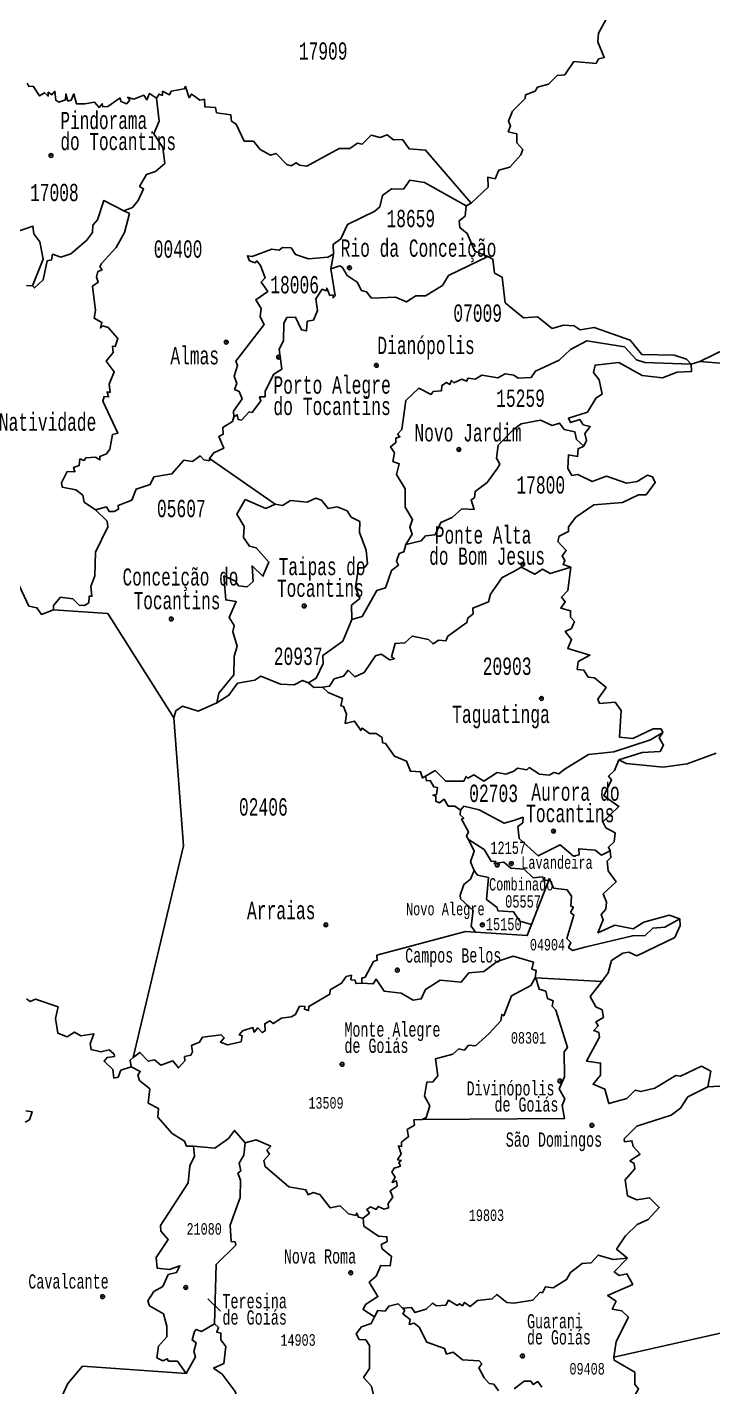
# Model space of a CAD drawing. Header units: millimetres. Extents: x 9851 to 10267, y 23387 to 23778.
# Drawn here: x 10114.41 to 10130.38, y 23584.72 to 23616.4 of the extents above; entities that cross this region are included whole.
import ezdxf
from ezdxf.enums import TextEntityAlignment as Align

# ---------------------------------------------------------------- set-up
doc = ezdxf.new("R2010")
doc.units = ezdxf.units.MM
doc.layers.add('3', color=7, linetype='Continuous')
doc.styles.add('MONOTXT', font='MONOTXT', dxfattribs={"height": 0.2})

# ---------------------------------------------------------------- blocks, each defined once
blk = doc.blocks.new('SEDE')
at = {"layer": '3', "color": 7, "linetype": 'Continuous'}
blk.add_circle((0, 0), 0.00451, dxfattribs=at)

msp = doc.modelspace()

# ---------------------------------------------------------------- linework, layer by layer
at = {"color": 7, "linetype": 'Continuous'}
for p, q in [((10124.638, 23612.23), (10124.757, 23612.298)), ((10121.487, 23610.766), (10121.547, 23611.108)), ((10129.88, 23608.547), (10130.086, 23608.606)), ((10118.659, 23606.347), (10120.191, 23605.282)), ((10126.161, 23595.492), (10126.58, 23596.564)), ((10126.262, 23594.246), (10126.245, 23594.247)), ((10126.262, 23594.246), (10127.797, 23594.157)), ((10118.918, 23586.48), (10118.621, 23586.765))]:
    msp.add_line(p, q, dxfattribs=at)
for points in [[(10124.757, 23612.298), (10125.15, 23612.672), (10125.143, 23612.9), (10125.313, 23612.863), (10125.399, 23613.063), (10125.658, 23613.131), (10125.913, 23613.42), (10125.956, 23613.549), (10125.817, 23613.699), (10125.822, 23613.909), (10125.62, 23613.959), (10125.673, 23614.099), (10125.627, 23614.209), (10125.721, 23614.443), (10126.016, 23614.735), (10126.02, 23614.817), (10126.247, 23614.905), (10126.301, 23615), (10126.559, 23615.072), (10126.762, 23615.268), (10126.935, 23615.285), (10127.15, 23615.598), (10127.665, 23615.547), (10127.722, 23615.656), (10127.857, 23615.687), (10127.703, 23616.055), (10127.721, 23616.258), (10127.904, 23616.584)], [(10114.408, 23615.089), (10114.449, 23615.016), (10114.551, 23615.021), (10114.699, 23614.796), (10114.817, 23614.868), (10114.898, 23614.787), (10114.904, 23614.88), (10114.986, 23614.816), (10115.057, 23614.903), (10115.076, 23614.695), (10115.151, 23614.65), (10115.308, 23614.704), (10115.314, 23614.84), (10115.359, 23614.673), (10115.437, 23614.699), (10115.499, 23614.841), (10115.558, 23614.61), (10115.753, 23614.613), (10115.981, 23614.646), (10116.088, 23614.523), (10116.159, 23614.612), (10116.176, 23614.539), (10116.29, 23614.544), (10116.578, 23614.748), (10116.592, 23614.668), (10116.73, 23614.61), (10116.801, 23614.705), (10116.749, 23614.764), (10116.895, 23614.718), (10117.126, 23614.81), (10117.2, 23614.7), (10117.265, 23614.852), (10117.426, 23614.744)], [(10117.426, 23614.744), (10117.483, 23614.837), (10117.568, 23614.806), (10117.566, 23614.904), (10117.724, 23614.817), (10117.77, 23614.905), (10118.071, 23614.959), (10118.098, 23615.016), (10118.185, 23614.752), (10118.241, 23614.839), (10118.308, 23614.791), (10118.432, 23614.699), (10118.54, 23614.716), (10118.554, 23614.538), (10118.798, 23614.524), (10118.823, 23614.404), (10119.156, 23614.356), (10119.169, 23614.205), (10119.282, 23614.137), (10119.463, 23613.742), (10119.682, 23613.742), (10119.843, 23613.549), (10120.082, 23613.411), (10120.212, 23613.456), (10120.463, 23613.198), (10120.563, 23613.167), (10120.678, 23613.239), (10120.753, 23613.179), (10120.925, 23613.155), (10121.677, 23613.569), (10121.932, 23613.57), (10122.11, 23613.692), (10122.217, 23613.67), (10122.425, 23613.881), (10122.633, 23613.824), (10122.802, 23613.887), (10122.943, 23613.774), (10123.153, 23613.778), (10123.308, 23613.559), (10123.692, 23613.534), (10124.757, 23612.298)], [(10116.66, 23612.117), (10116.862, 23612.196), (10117.001, 23612.356), (10117.123, 23612.627), (10117.03, 23612.684), (10117.19, 23612.961), (10117.403, 23613.035), (10117.617, 23613.218), (10117.569, 23613.592), (10117.363, 23613.913), (10117.484, 23614.21), (10117.426, 23614.744)], [(10121.547, 23611.108), (10121.538, 23611.334), (10121.72, 23611.466), (10121.874, 23611.802), (10122.508, 23612.111), (10122.626, 23612.21), (10122.687, 23612.476), (10122.899, 23612.632), (10123.177, 23612.624), (10123.326, 23612.831), (10123.671, 23612.779), (10124.638, 23612.23)], [(10114.535, 23610.368), (10114.782, 23610.992), (10114.706, 23611.398), (10114.567, 23611.582), (10114.546, 23611.761), (10114.117, 23611.612), (10114.054, 23611.491), (10113.951, 23611.459), (10113.887, 23611.618), (10113.563, 23611.794), (10113.58, 23611.918), (10113.308, 23611.742), (10113.068, 23612.117)], [(10116.66, 23612.117), (10116.199, 23612.36), (10116.047, 23611.905), (10115.942, 23611.785), (10115.936, 23611.614), (10115.794, 23611.422), (10115.425, 23611.113), (10115.194, 23611.036), (10115.003, 23611.107), (10114.98, 23610.975), (10114.874, 23610.951), (10114.783, 23610.513), (10114.584, 23610.32), (10114.535, 23610.368)], [(10116.002, 23605.153), (10115.737, 23605.329), (10115.712, 23605.49), (10115.544, 23605.617), (10115.228, 23605.68), (10115.214, 23605.777), (10115.345, 23606.043), (10115.524, 23606.037), (10115.492, 23606.137), (10115.624, 23606.185), (10115.639, 23606.336), (10115.742, 23606.302), (10115.78, 23606.362), (10116, 23606.377), (10116.108, 23606.312), (10116.104, 23606.394), (10116.263, 23606.455), (10116.334, 23606.565), (10116.396, 23606.905), (10116.525, 23606.939), (10116.174, 23607.685), (10116.209, 23607.794), (10116.309, 23607.783), (10116.273, 23607.9), (10116.345, 23607.886), (10116.32, 23608.079), (10116.439, 23608.363), (10116.255, 23608.614), (10116.418, 23608.815), (10116.398, 23608.96), (10116.463, 23608.953), (10116.526, 23609.145), (10116.299, 23609.398), (10116.174, 23609.436), (10116.123, 23609.386), (10116.154, 23609.518), (10115.976, 23609.613), (10116.005, 23609.795), (10115.937, 23610.365), (10116.065, 23610.451), (10116.029, 23610.574), (10116.06, 23610.703), (10116.155, 23610.741), (10116.106, 23610.809), (10116.147, 23610.891), (10116.482, 23611.263), (10116.68, 23611.613), (10116.793, 23612.054), (10116.66, 23612.117)], [(10125.147, 23611.05), (10124.844, 23611.174), (10124.663, 23611.592), (10124.49, 23611.728), (10124.476, 23611.883), (10124.618, 23611.996), (10124.638, 23612.23)], [(10119.225, 23607.315), (10119.215, 23607.449), (10119.417, 23607.739), (10119.354, 23607.904), (10119.243, 23607.957), (10119.299, 23608.091), (10119.236, 23608.263), (10119.314, 23608.51), (10119.275, 23608.616), (10119.929, 23609.467), (10119.841, 23609.651), (10119.862, 23609.838), (10119.735, 23610.046), (10120.017, 23610.24), (10119.86, 23610.451), (10119.958, 23610.554), (10119.845, 23610.845), (10119.761, 23610.95), (10119.724, 23610.906), (10119.594, 23610.955), (10119.542, 23611.071), (10119.654, 23611.054), (10120.108, 23611.226), (10120.285, 23611.197), (10120.36, 23611.263), (10120.558, 23611.253), (10120.662, 23611.098), (10120.968, 23611), (10121.416, 23611.034), (10121.547, 23611.108)], [(10140.987, 23611.248), (10131.918, 23609.499), (10130.086, 23608.606)], [(10125.147, 23611.05), (10124.228, 23610.61), (10124.084, 23610.376), (10123.694, 23610.135), (10123.465, 23610.137), (10123.247, 23609.996), (10122.993, 23610.109), (10122.431, 23610.083), (10122.319, 23610.23), (10122.201, 23610.263), (10122.103, 23610.458), (10121.868, 23610.609), (10121.755, 23610.794), (10121.693, 23610.834), (10121.487, 23610.766)], [(10129.88, 23608.547), (10129.77, 23608.664), (10129.486, 23608.754), (10128.728, 23608.771), (10128.46, 23609.107), (10127.622, 23609.402), (10127.294, 23609.348), (10127.156, 23609.441), (10126.909, 23609.452), (10126.643, 23609.377), (10126.301, 23609.65), (10125.977, 23609.625), (10125.548, 23609.974), (10125.475, 23610.572), (10125.296, 23610.668), (10125.263, 23610.989), (10125.147, 23611.05)], [(10119.225, 23607.315), (10119.305, 23607.364), (10119.329, 23607.254), (10119.405, 23607.243), (10119.584, 23607.43), (10119.653, 23607.419), (10119.853, 23607.687), (10119.826, 23607.78), (10119.953, 23607.784), (10119.953, 23607.913), (10120.156, 23608.311), (10120.343, 23608.43), (10120.28, 23608.897), (10120.382, 23609.089), (10120.394, 23609.501), (10120.463, 23609.631), (10120.664, 23609.636), (10120.8, 23609.345), (10120.917, 23609.32), (10120.937, 23609.546), (10121.081, 23609.566), (10121.172, 23609.792), (10121.136, 23610.064), (10121.282, 23610.291), (10121.379, 23610.253), (10121.391, 23610.318), (10121.462, 23610.148), (10121.537, 23610.159), (10121.537, 23610.089), (10121.588, 23610.137), (10121.487, 23610.766)], [(10114.535, 23610.368), (10114.394, 23610.374)], [(10129.88, 23608.547), (10128.8, 23608.583), (10128.609, 23608.647), (10128.327, 23608.949), (10127.453, 23609.087), (10127.07, 23608.883), (10126.807, 23608.639), (10126.254, 23608.384), (10126.152, 23608.236), (10125.854, 23608.217), (10125.748, 23608.29), (10125.544, 23608.322), (10125.375, 23608.228), (10125.002, 23608.285), (10124.851, 23608.191), (10124.685, 23608.217), (10124.649, 23608.145), (10124.537, 23608.192), (10124.349, 23608.113), (10124.296, 23608.166), (10124.255, 23608.072), (10124.179, 23608.114), (10124.072, 23608.05), (10124.062, 23607.925), (10123.872, 23607.904), (10123.827, 23607.841), (10123.538, 23607.985), (10123.233, 23607.7), (10123.141, 23607.025), (10123.04, 23606.912), (10123.097, 23606.853), (10123.001, 23606.822), (10123.001, 23606.718), (10122.873, 23606.615), (10122.967, 23606.482), (10122.932, 23606.28), (10123.08, 23606.225), (10123.018, 23605.972), (10123.214, 23605.636), (10123.214, 23605.211), (10123.391, 23604.923), (10123.329, 23604.745), (10123.378, 23604.585), (10123.235, 23604.344)], [(10129.88, 23608.547), (10129.886, 23608.37), (10129.553, 23608.359), (10129.216, 23608.227), (10128.742, 23608.277), (10128.194, 23608.585), (10127.641, 23608.524), (10127.605, 23608.351), (10127.741, 23608.181), (10127.808, 23607.849), (10127.667, 23607.756), (10127.463, 23607.424), (10127.022, 23607.285), (10127.067, 23607.183), (10127.283, 23607.258), (10127.365, 23607.131), (10127.529, 23607.089), (10127.401, 23606.929), (10127.44, 23606.767), (10127.377, 23606.632)], [(10130.086, 23608.606), (10131.12, 23608.521)], [(10119.225, 23607.315), (10119.193, 23607.211), (10118.969, 23607.071), (10118.981, 23606.911), (10118.874, 23606.862), (10118.993, 23606.587), (10118.759, 23606.479), (10118.659, 23606.347)], [(10123.235, 23604.344), (10123.593, 23604.425), (10123.693, 23604.544), (10123.915, 23604.566), (10124.047, 23604.854), (10124.315, 23604.975), (10124.535, 23605.173), (10124.825, 23605.16), (10124.757, 23605.384), (10124.835, 23605.431), (10124.845, 23605.581), (10125.126, 23605.789), (10125.365, 23606.119), (10125.422, 23606.217), (10125.344, 23606.356), (10125.385, 23606.654), (10125.749, 23607.028), (10125.922, 23607.151), (10126.374, 23607.242), (10126.641, 23607.119), (10126.816, 23607.166), (10126.922, 23607.025), (10127.169, 23606.97), (10127.211, 23606.787), (10127.377, 23606.632)], [(10118.659, 23606.347), (10118.657, 23606.294), (10118.526, 23606.319), (10118.438, 23606.408), (10118.262, 23606.276), (10118.064, 23606.308), (10117.783, 23605.989), (10117.361, 23605.918), (10117.28, 23605.742), (10116.954, 23605.635), (10116.848, 23605.378), (10116.532, 23605.254), (10116.536, 23605.165), (10116.436, 23605.109), (10116.325, 23605.11), (10116.259, 23605.218), (10116.002, 23605.153)], [(10127.377, 23606.632), (10127.247, 23606.574), (10127.236, 23606.391), (10127.022, 23606.43), (10127.01, 23606.111), (10127.102, 23605.952), (10127.243, 23605.971), (10127.577, 23605.812), (10127.906, 23605.937), (10128.375, 23605.771), (10128.622, 23605.811), (10128.862, 23605.958), (10128.982, 23605.919), (10129.044, 23605.787), (10128.831, 23605.502), (10128.657, 23605.497), (10128.277, 23605.321), (10127.615, 23605.263), (10127.194, 23604.982), (10127.021, 23604.753), (10127.02, 23604.642), (10126.802, 23604.534), (10126.778, 23604.409), (10126.971, 23604.199), (10126.874, 23604.08), (10126.941, 23603.968), (10126.897, 23603.879), (10127.075, 23603.814)], [(10120.191, 23605.282), (10120.363, 23605.253), (10120.544, 23605.364), (10120.938, 23605.327), (10121.135, 23605.421), (10121.269, 23605.376), (10121.422, 23605.181), (10121.63, 23605.217), (10121.864, 23605.129), (10121.962, 23604.982), (10122.165, 23604.877), (10122.151, 23604.626), (10122.31, 23604.209), (10122.342, 23603.892), (10122.262, 23603.799), (10122.13, 23603.802), (10122.058, 23603.338), (10122.165, 23603.086), (10121.968, 23602.928), (10121.978, 23602.592)], [(10115.027, 23602.822), (10115.027, 23602.923), (10115.19, 23603.119), (10115.472, 23603.077), (10115.625, 23602.926), (10115.745, 23602.92), (10115.851, 23602.987), (10115.859, 23603.139), (10115.92, 23603.137), (10115.893, 23603.361), (10115.989, 23603.616), (10116.002, 23604.167), (10116.287, 23604.754), (10116.275, 23604.89), (10116.002, 23605.153)], [(10120.191, 23605.282), (10119.975, 23605.185), (10119.492, 23605.389), (10119.299, 23605.046), (10119.468, 23604.764), (10119.449, 23604.503), (10119.589, 23604.304), (10119.747, 23604.265), (10120.042, 23603.932), (10119.904, 23603.603), (10119.653, 23603.844), (10119.676, 23603.482), (10119.539, 23603.357), (10119.338, 23603.383), (10119.262, 23603.49), (10118.996, 23603.61), (10119.037, 23603.05), (10119.281, 23603.012), (10119.12, 23602.642), (10119.236, 23602.455), (10119.2, 23602.306), (10119.306, 23601.974), (10119.23, 23601.736), (10119.229, 23601.309), (10118.878, 23600.877), (10118.831, 23600.656)], [(10123.235, 23604.344), (10123.189, 23604.172), (10123.076, 23604.136), (10123.015, 23603.951), (10123.063, 23603.862), (10122.903, 23603.737), (10122.763, 23603.33), (10122.559, 23603.271), (10122.212, 23602.665), (10121.978, 23602.592)], [(10127.075, 23603.814), (10126.596, 23603.666), (10126.42, 23603.766), (10126.239, 23603.65), (10125.92, 23603.817), (10125.752, 23603.713), (10125.477, 23603.577), (10125.205, 23603.186), (10125.162, 23603.003), (10124.796, 23602.861), (10124.798, 23602.726), (10124.674, 23602.627), (10124.655, 23602.522), (10124.209, 23602.206), (10124.168, 23602.098), (10123.995, 23602.115), (10123.869, 23602.027), (10123.758, 23602.127), (10123.383, 23602.209), (10123.21, 23602.049), (10122.981, 23602.038), (10122.902, 23601.722), (10122.966, 23601.682), (10122.863, 23601.654), (10122.662, 23601.785), (10122.525, 23601.746), (10122.259, 23601.362), (10122.044, 23601.258), (10121.888, 23601.413), (10121.784, 23601.278), (10121.565, 23601.209), (10121.457, 23601.044), (10121.293, 23601.022)], [(10127.075, 23603.814), (10127.006, 23603.274), (10126.857, 23603.118), (10126.949, 23603.003), (10126.846, 23602.858), (10127.07, 23602.799), (10127.073, 23602.649), (10127.16, 23602.545), (10127.092, 23602.382), (10126.946, 23602.314), (10127.095, 23602.13), (10127.006, 23601.916), (10127.522, 23601.761), (10127.249, 23601.615), (10127.227, 23601.431), (10127.383, 23601.414), (10127.48, 23601.255), (10127.627, 23601.233), (10127.897, 23601.013), (10127.709, 23600.741), (10127.747, 23600.638), (10128.107, 23600.67), (10128.253, 23600.475), (10128.208, 23599.854), (10128.52, 23599.823), (10128.994, 23600.047), (10129.181, 23600.045), (10129.219, 23599.964)], [(10112.76, 23603.262), (10112.997, 23603.458), (10113.408, 23603.356), (10113.528, 23603.241), (10113.628, 23603.357), (10113.873, 23603.456), (10113.999, 23603.299), (10114.169, 23603.501), (10114.448, 23602.906), (10114.637, 23602.869), (10114.749, 23602.715), (10115.027, 23602.822)], [(10115.027, 23602.822), (10116.294, 23602.733), (10117.83, 23600.307)], [(10120.962, 23601.123), (10121.141, 23601.232), (10121.307, 23601.567), (10121.3, 23601.757), (10121.765, 23602.093), (10121.978, 23602.592)], [(10120.962, 23601.123), (10120.829, 23601.177), (10120.635, 23601.07), (10120.314, 23601.088), (10119.858, 23601.277), (10119.717, 23601.178), (10119.314, 23601.111), (10119.11, 23600.832), (10118.831, 23600.656)], [(10121.293, 23601.022), (10121.088, 23601.013), (10120.962, 23601.123)], [(10123.695, 23598.947), (10123.62, 23598.905), (10123.578, 23599.049), (10123.338, 23599.061), (10123.252, 23599.298), (10122.967, 23599.41), (10122.761, 23599.707), (10122.686, 23599.724), (10122.68, 23599.843), (10122.542, 23599.941), (10122.389, 23599.939), (10122.213, 23600.064), (10122.184, 23600.012), (10122.034, 23600.227), (10121.817, 23600.175), (10121.85, 23600.392), (10121.783, 23600.571), (10121.72, 23600.58), (10121.756, 23600.757), (10121.427, 23600.891), (10121.293, 23601.022)], [(10117.83, 23600.307), (10117.878, 23600.47), (10118.027, 23600.572), (10118.396, 23600.463), (10118.831, 23600.656)], [(10116.877, 23592.391), (10118.053, 23597.321), (10117.83, 23600.307)], [(10123.695, 23598.947), (10123.916, 23599.077), (10124.163, 23598.828), (10124.585, 23598.83), (10124.636, 23598.939), (10124.681, 23598.898), (10124.821, 23598.972), (10125.049, 23598.83), (10125.364, 23599.029), (10125.559, 23598.993), (10125.75, 23599.064), (10125.838, 23599.131), (10126.054, 23599.091), (10126.106, 23599.146), (10126.35, 23598.994), (10126.57, 23598.968), (10126.68, 23599.031), (10126.797, 23599.003), (10126.918, 23599.102), (10127.485, 23599.446), (10128.079, 23599.509), (10128.935, 23599.794), (10129.219, 23599.964)], [(10128.193, 23599.324), (10128.739, 23599.494), (10129.158, 23599.516), (10129.237, 23599.67), (10129.136, 23599.841), (10129.219, 23599.964)], [(10128.193, 23599.324), (10128.364, 23599.242), (10129.232, 23599.153), (10129.787, 23599.231), (10130.466, 23599.482)], [(10127.994, 23597.204), (10127.953, 23597.29), (10128.087, 23597.417), (10128.107, 23597.627), (10127.889, 23597.744), (10127.825, 23597.879), (10128.197, 23598.24), (10127.846, 23598.487), (10128.024, 23598.857), (10127.957, 23598.948), (10128.093, 23599.073), (10128.193, 23599.324)], [(10124.504, 23598.152), (10124.374, 23598.243), (10124.217, 23598.248), (10124.129, 23598.408), (10124.019, 23598.324), (10123.929, 23598.362), (10123.934, 23598.476), (10123.865, 23598.504), (10123.946, 23598.518), (10123.97, 23598.683), (10123.883, 23598.693), (10123.8, 23598.846), (10123.712, 23598.837), (10123.695, 23598.947)], [(10124.691, 23597.473), (10124.643, 23597.543), (10124.695, 23597.651), (10124.532, 23597.943), (10124.582, 23597.97), (10124.499, 23598.044), (10124.504, 23598.152)], [(10124.504, 23598.152), (10124.585, 23598.243), (10124.94, 23598.158), (10125.525, 23597.847), (10125.753, 23597.91), (10125.966, 23597.988), (10125.962, 23597.861), (10125.843, 23597.77), (10125.875, 23597.493), (10126.32, 23597.088), (10126.826, 23597.344), (10127.136, 23597.083), (10127.268, 23597.108), (10127.262, 23597.252), (10127.646, 23597.218), (10127.79, 23597.107), (10127.994, 23597.204)], [(10124.823, 23596.75), (10124.743, 23596.95), (10124.823, 23597.2), (10124.691, 23597.473)], [(10124.691, 23597.473), (10125.057, 23597.234), (10125.218, 23596.963), (10125.333, 23596.956), (10125.286, 23596.91), (10125.517, 23596.941), (10125.68, 23596.801), (10125.991, 23596.779), (10126.199, 23596.573), (10126.421, 23596.599), (10126.438, 23596.527), (10126.542, 23596.51), (10126.58, 23596.564)], [(10129.615, 23595.619), (10129.367, 23595.703), (10128.775, 23595.544), (10128.53, 23595.384), (10128.1, 23595.475), (10127.708, 23595.298), (10127.832, 23595.601), (10127.781, 23595.724), (10127.894, 23595.845), (10127.911, 23596.012), (10127.829, 23596.202), (10128.133, 23596.48), (10127.948, 23596.737), (10127.924, 23596.961), (10128.009, 23597.051), (10127.994, 23597.204)], [(10124.853, 23595.308), (10124.753, 23595.453), (10124.805, 23595.817), (10124.508, 23596.083), (10124.5, 23596.175), (10124.585, 23596.419), (10124.743, 23596.546), (10124.823, 23596.75)], [(10126.161, 23595.492), (10125.886, 23595.566), (10125.743, 23595.781), (10125.379, 23595.804), (10125.363, 23595.884), (10125.113, 23596.074), (10125.157, 23596.582), (10124.905, 23596.64), (10124.823, 23596.75)], [(10126.58, 23596.564), (10126.674, 23596.339), (10126.995, 23596.295), (10127.094, 23596.148), (10127.079, 23595.917), (10127.136, 23595.892), (10127.073, 23595.772), (10127.149, 23595.708), (10126.986, 23595.165), (10127.074, 23595.072), (10127.023, 23594.949), (10127.113, 23594.883), (10127.401, 23594.959), (10128.513, 23595.226), (10128.809, 23595.229), (10128.986, 23595.4), (10129.266, 23595.426), (10129.615, 23595.619)], [(10127.797, 23594.157), (10127.949, 23594.362), (10128.023, 23594.648), (10128.292, 23594.82), (10128.429, 23594.843), (10128.613, 23594.757), (10129.498, 23595.182), (10129.624, 23595.463), (10129.615, 23595.619)], [(10122.211, 23594.124), (10122.206, 23594.24), (10122.282, 23594.258), (10122.478, 23594.63), (10122.567, 23594.657), (10122.559, 23594.772), (10124.626, 23595.322), (10124.853, 23595.308)], [(10124.853, 23595.308), (10126.063, 23595.232), (10126.161, 23595.492)], [(10126.245, 23594.247), (10126.269, 23594.42), (10126.169, 23594.451), (10126.207, 23594.61), (10125.735, 23594.75), (10125.364, 23594.626), (10125.05, 23594.395), (10124.701, 23594.365), (10124.526, 23594.148), (10124.03, 23594.19), (10123.695, 23593.971), (10123.591, 23593.753), (10123.404, 23593.727), (10123.122, 23593.888), (10122.728, 23593.937), (10122.54, 23594.216), (10122.474, 23594.106), (10122.211, 23594.124)], [(10116.877, 23592.391), (10117.04, 23592.509), (10117.232, 23592.308), (10117.38, 23592.333), (10117.527, 23592.214), (10117.805, 23592.309), (10117.935, 23592.148), (10118.082, 23592.315), (10118.078, 23592.413), (10118.228, 23592.445), (10118.26, 23592.525), (10118.241, 23592.673), (10118.43, 23592.745), (10118.497, 23592.862), (10118.928, 23592.916), (10119.004, 23592.845), (10118.912, 23592.75), (10119.079, 23592.684), (10119.394, 23592.756), (10119.418, 23592.898), (10119.352, 23592.919), (10119.43, 23593.012), (10119.667, 23593.086), (10119.696, 23592.978), (10119.783, 23593.079), (10119.883, 23592.972), (10119.955, 23593.015), (10119.945, 23593.177), (10120.065, 23593.242), (10120.142, 23593.181), (10120.338, 23593.31), (10120.562, 23593.339), (10120.659, 23593.388), (10120.757, 23593.584), (10120.883, 23593.579), (10120.872, 23593.515), (10120.968, 23593.481), (10120.97, 23593.581), (10121.465, 23593.868), (10121.467, 23593.966), (10121.733, 23594.124), (10121.846, 23594.274), (10121.966, 23594.308), (10121.954, 23594.203), (10122.049, 23594.191), (10122.068, 23594.111), (10122.211, 23594.124)], [(10126.245, 23594.247), (10126.148, 23594.065), (10125.694, 23593.825), (10125.513, 23593.361), (10125.47, 23593.395), (10125.443, 23593.246), (10125.17, 23592.943), (10124.854, 23592.659), (10124.694, 23592.68), (10124.599, 23592.559), (10124.466, 23592.591), (10124.325, 23592.465), (10123.925, 23592.36), (10123.982, 23591.96), (10123.866, 23591.821), (10123.726, 23591.816), (10123.669, 23591.489), (10123.792, 23591.265), (10123.704, 23590.989), (10123.612, 23590.942)], [(10123.612, 23590.942), (10126.926, 23590.968), (10126.872, 23591.274), (10126.935, 23591.429), (10126.805, 23591.662), (10126.93, 23591.941), (10126.922, 23592.521), (10126.998, 23592.623), (10126.73, 23593.494), (10126.64, 23593.585), (10126.662, 23593.713), (10126.533, 23593.768), (10126.493, 23593.935), (10126.339, 23593.979), (10126.262, 23594.246)], [(10127.797, 23594.157), (10127.53, 23593.814), (10127.66, 23593.568), (10127.804, 23593.498), (10127.838, 23593.324), (10127.658, 23593.217), (10127.717, 23593.125), (10127.612, 23593.016), (10127.726, 23592.974), (10127.748, 23592.861), (10127.445, 23592.301), (10127.77, 23592.26), (10127.767, 23591.979), (10127.597, 23591.765), (10127.87, 23591.65), (10127.962, 23591.318), (10128.38, 23591.434), (10128.574, 23591.625), (10128.706, 23591.594), (10129.033, 23591.674), (10129.527, 23591.973), (10129.63, 23591.954), (10130.118, 23592.184), (10130.335, 23592.07), (10130.272, 23591.705)], [(10114.399, 23593.759), (10114.48, 23593.692), (10114.602, 23593.746), (10115.132, 23593.57), (10115.072, 23593.301), (10115.126, 23592.954), (10115.342, 23592.873), (10115.517, 23592.977), (10115.658, 23592.898), (10115.968, 23592.945), (10115.877, 23592.712), (10115.9, 23592.575), (10116.124, 23592.52), (10116.322, 23592.572), (10116.436, 23592.466), (10116.444, 23592.416), (10116.273, 23592.389), (10116.205, 23592.303), (10116.408, 23592.114), (10116.431, 23591.912), (10116.53, 23591.929), (10116.595, 23592.093), (10116.832, 23592.171)], [(10116.832, 23592.171), (10116.813, 23592.33), (10116.877, 23592.391)], [(10116.832, 23592.171), (10117.045, 23592.066), (10116.987, 23591.976), (10117.028, 23591.855), (10117.269, 23591.656), (10117.231, 23591.329), (10117.47, 23591.204), (10117.457, 23590.998), (10117.79, 23590.619), (10118.077, 23590.441), (10118.126, 23590.327), (10118.284, 23590.322)], [(10130.272, 23591.705), (10129.805, 23591.472), (10129.632, 23591.21), (10129.416, 23591.044), (10128.613, 23590.79), (10128.323, 23590.494), (10128.329, 23590.425), (10128.499, 23590.452), (10128.531, 23590.313), (10128.692, 23590.14), (10128.454, 23589.982), (10128.553, 23589.919), (10128.57, 23589.792), (10128.343, 23589.541), (10128.401, 23589.168), (10128.612, 23589.074), (10128.913, 23589.121), (10129.138, 23588.893), (10128.88, 23588.619), (10128.624, 23588.497), (10128.347, 23588.231), (10128.143, 23587.925), (10128.4, 23587.715)], [(10130.272, 23591.705), (10131.395, 23591.771)], [(10114.367, 23590.886), (10114.467, 23590.938), (10114.529, 23591.12), (10114.384, 23591.149)], [(10123.612, 23590.942), (10123.422, 23590.934), (10123.437, 23590.814), (10123.265, 23590.71), (10123.298, 23590.547), (10123.136, 23590.417), (10123.133, 23590.316), (10123.061, 23590.333), (10123.125, 23590.142), (10123.04, 23590.007), (10123.126, 23589.993), (10123.067, 23589.943), (10123.108, 23589.861), (10122.958, 23589.814), (10122.908, 23589.715), (10122.985, 23589.602), (10122.913, 23589.479), (10123.013, 23589.513), (10123.032, 23589.395), (10122.869, 23589.287), (10122.93, 23589.132), (10122.822, 23588.99), (10122.831, 23588.885), (10122.731, 23588.854), (10122.591, 23588.921), (10122.54, 23588.851), (10122.408, 23588.912), (10122.323, 23588.847), (10122.384, 23588.762), (10122.243, 23588.643)], [(10118.284, 23590.322), (10118.782, 23590.276), (10119.105, 23590.5), (10119.245, 23590.69), (10119.489, 23590.405)], [(10118.117, 23585.028), (10117.916, 23585.312), (10117.706, 23585.316), (10117.673, 23585.371), (10117.569, 23585.322), (10117.43, 23585.395), (10117.47, 23585.661), (10117.662, 23585.885), (10117.668, 23586.13), (10117.584, 23586.417), (10117.26, 23586.604), (10117.224, 23586.72), (10117.359, 23586.937), (10117.569, 23587.056), (10117.698, 23587.33), (10117.893, 23587.377), (10117.971, 23587.537), (10117.727, 23587.452), (10117.441, 23587.478), (10117.418, 23587.728), (10117.695, 23588.153), (10117.524, 23588.342), (10117.515, 23588.475), (10118.16, 23589.469), (10118.203, 23589.864), (10118.309, 23590.09), (10118.284, 23590.322)], [(10119.489, 23590.405), (10119.459, 23590.115), (10119.35, 23589.927), (10119.388, 23589.753), (10119.323, 23589.692), (10119.384, 23589.533), (10119.377, 23589.13), (10119.141, 23588.48), (10119.162, 23588.105), (10119.257, 23588.091), (10119.269, 23588.018), (10118.814, 23587.568), (10118.775, 23586.184)], [(10119.489, 23590.405), (10119.744, 23590.469), (10120.088, 23590.322), (10119.995, 23590.228), (10120.06, 23590.138), (10119.925, 23589.991), (10119.954, 23589.847), (10120.508, 23589.373), (10120.906, 23589.306), (10120.957, 23589.193), (10121.076, 23589.243), (10121.232, 23589.201), (10121.47, 23588.889), (10121.705, 23588.93), (10121.898, 23588.747), (10122.065, 23588.71), (10122.09, 23588.764), (10122.128, 23588.668), (10122.243, 23588.643)], [(10128.077, 23585.404), (10145.672, 23589.366)], [(10122.5, 23586.35), (10122.236, 23586.517), (10122.292, 23586.631), (10122.582, 23586.82), (10122.381, 23587.157), (10122.543, 23587.295), (10122.648, 23587.544), (10122.87, 23587.539), (10122.903, 23587.757), (10122.683, 23587.931), (10122.662, 23588.029), (10122.798, 23588.106), (10122.793, 23588.213), (10122.597, 23588.225), (10122.254, 23588.461), (10122.243, 23588.643)], [(10123.159, 23586.55), (10123.367, 23586.565), (10123.446, 23586.445), (10123.706, 23586.527), (10123.858, 23586.667), (10123.945, 23586.604), (10124.163, 23586.622), (10124.23, 23586.732), (10124.431, 23586.612), (10124.481, 23586.653), (10124.553, 23586.6), (10124.603, 23586.683), (10124.735, 23586.587), (10124.899, 23586.73), (10125.246, 23586.763), (10125.355, 23586.87), (10125.59, 23586.684), (10125.75, 23586.669), (10126.189, 23586.737), (10126.359, 23586.922), (10126.419, 23586.909), (10126.485, 23587.046), (10126.664, 23587.023), (10126.98, 23587.216), (10127.066, 23587.377), (10127.34, 23587.59), (10127.554, 23587.607), (10127.717, 23587.786), (10128.066, 23587.687), (10128.4, 23587.715)], [(10128.4, 23587.715), (10128.087, 23587.393), (10128.204, 23587.309), (10128.385, 23587.348), (10128.52, 23587.102), (10127.932, 23586.844), (10128.13, 23586.711), (10128.042, 23586.527), (10128.268, 23586.486), (10128.42, 23586.34), (10128.135, 23585.771), (10128.077, 23585.404)], [(10123.159, 23586.55), (10123.058, 23586.653), (10122.836, 23586.596), (10122.748, 23586.478), (10122.582, 23586.496), (10122.5, 23586.35)], [(10125.389, 23584.62), (10125.283, 23584.782), (10125.171, 23584.796), (10125.061, 23584.924), (10124.933, 23585.16), (10125, 23585.254), (10124.939, 23585.321), (10124.553, 23585.344), (10124.339, 23585.521), (10124.183, 23585.478), (10124.134, 23585.61), (10123.719, 23585.754), (10123.543, 23586.103), (10123.427, 23586.202), (10123.311, 23586.169), (10123.332, 23586.289), (10123.164, 23586.419), (10123.207, 23586.499), (10123.159, 23586.55)], [(10118.117, 23585.028), (10118.333, 23585.412), (10118.294, 23585.537), (10118.349, 23585.738), (10118.255, 23585.81), (10118.308, 23586.009), (10118.345, 23586.056), (10118.47, 23586.009), (10118.775, 23586.184)], [(10118.775, 23586.184), (10118.869, 23586.099), (10118.828, 23585.989), (10118.924, 23585.969), (10118.922, 23585.814), (10119.037, 23585.655), (10118.994, 23585.26), (10118.756, 23585.154), (10118.953, 23585.014), (10119.261, 23584.609), (10119.486, 23583.915), (10119.61, 23583.826)], [(10121.376, 23583.767), (10121.532, 23583.915), (10121.529, 23584.027), (10121.756, 23584.012), (10121.865, 23584.091), (10121.917, 23584.381), (10122, 23584.463), (10122.197, 23584.449), (10122.325, 23584.312), (10122.486, 23584.493), (10122.433, 23584.735), (10122.247, 23584.932), (10122.387, 23585.147), (10122.385, 23585.68), (10122.3, 23585.811), (10122.149, 23585.818), (10122.074, 23585.953), (10122.2, 23586.117), (10122.429, 23586.194), (10122.5, 23586.35)], [(10111.763, 23583.094), (10112.154, 23582.995), (10112.548, 23583.355), (10112.657, 23583.323), (10113.026, 23583.758), (10113.183, 23583.851), (10113.465, 23583.829), (10113.785, 23584.117), (10114.038, 23584.122), (10114.08, 23584.064), (10114.666, 23584.331), (10114.842, 23584.231), (10114.965, 23584.428), (10115.028, 23584.373), (10115.067, 23584.455), (10115.142, 23584.425), (10115.216, 23584.492), (10115.355, 23584.793), (10115.703, 23585.196), (10118.117, 23585.028)], [(10128.272, 23584.231), (10128.493, 23584.376), (10128.656, 23584.668), (10128.568, 23584.772), (10128.569, 23585.056), (10128.089, 23585.334), (10128.077, 23585.404)], [(10126.398, 23584.705), (10126.305, 23584.839), (10126.197, 23584.773), (10126.148, 23584.849), (10125.99, 23584.852), (10125.756, 23584.668)]]:
    msp.add_lwpolyline(points, dxfattribs=at)
for p in [(10114.966, 23613.407), (10121.919, 23610.791), (10119.049, 23609.057), (10120.266, 23608.707), (10122.547, 23608.516), (10124.469, 23606.555), (10125.96, 23603.885), (10120.866, 23602.91), (10117.769, 23602.607), (10126.391, 23600.755), (10126.674, 23597.663), (10125.363, 23596.874), (10125.691, 23596.907), (10121.369, 23595.48), (10125.016, 23595.482), (10123.035, 23594.427), (10121.747, 23592.23), (10126.822, 23591.843), (10127.569, 23590.81), (10121.949, 23587.374), (10118.105, 23587.03), (10116.169, 23586.818), (10125.949, 23585.435)]:
    msp.add_point(p, dxfattribs=at)

# ---------------------------------------------------------------- block references
for p, xscale, yscale, zscale, rotation in [((10114.966, 23613.407), 10.00001520315664, 10.00001520315664, 10, 0.7065157229694686), ((10121.919, 23610.791), 10.0000136177247, 10.0000136177247, 10, 0.8068430340941809), ((10119.049, 23609.057), 10.00001706462667, 10.00001706462667, 10, 0.7694866241848763), ((10120.266, 23608.707), 10.0000135291452, 10.0000135291452, 10, 0.7876312676934476), ((10122.547, 23608.516), 10, 10, 10, 0.8201857042918301), ((10124.469, 23606.555), 9.999986464005989, 9.999986464005989, 10, 0.8514063400788802), ((10125.96, 23603.885), 10.00001232318459, 10.00001232318459, 10, 0.8788881236787227), ((10120.866, 23602.91), 9.999999999999998, 9.999999999999998, 9.999999999999998, 0.8044420315739009), ((10117.769, 23602.607), 9.999988527035466, 9.999988527035466, 10, 0.7572146998045665), ((10126.391, 23600.755), 10, 10, 10, 0.8916973356712942), ((10126.674, 23597.663), 9.999980698731882, 9.999980698731882, 10, 0.9015720859721847), ((10125.363, 23596.874), 10.00002162706451, 10.00002162706451, 10, 0.8823561694538858), ((10125.691, 23596.907), 9.9999887303243, 9.9999887303243, 10, 0.8874289723429826), ((10121.369, 23595.48), 10, 10, 10, 0.8191185944928874), ((10125.016, 23595.482), 10.00001089507029, 10.00001089507029, 10, 0.8783545776025687), ((10123.035, 23594.427), 10.00002198181589, 10.00002198181589, 10, 0.8471339807599714), ((10121.747, 23592.23), 10.00001684561746, 10.00001684561746, 10, 0.8268551276135248), ((10126.822, 23591.843), 10.00001092195857, 10.00001092195857, 10, 0.9125097132825445), ((10127.569, 23590.81), 10, 10, 10, 0.9261192740334437), ((10121.949, 23587.374), 9.999980388539983, 9.999980388539983, 10, 0.8308606397187555), ((10118.105, 23587.03), 9.999999999999998, 9.999999999999998, 9.999999999999998, 0.7612164219652755), ((10116.169, 23586.818), 10.00001054465534, 10.00001054465534, 10, 0.7257274721795529), ((10125.949, 23585.435), 9.999982897830623, 9.999982897830623, 10, 0.9023724024036056)]:
    msp.add_blockref('SEDE', p, dxfattribs=dict(at, xscale=xscale, yscale=yscale, zscale=zscale, rotation=rotation))

# ---------------------------------------------------------------- texts
at = {"color": 7, "linetype": 'Continuous', "style": 'MONOTXT'}
for s, height, width, p in [('17909', 0.4025, 0.650001, (10121.308, 23615.841)), ('17008', 0.4029, 0.649999, (10115.045, 23612.544)), ('00400', 0.4031, 0.649999, (10117.927, 23611.227)), ('Rio da Concei%%231%%227o', 0.4031, 0.650002, (10123.53, 23611.202)), ('15259', 0.4036, 0.650001, (10125.906, 23607.751)), ('17800', 0.4039, 0.650002, (10126.377, 23605.731)), ('20903', 0.4045, 0.649996, (10125.593, 23601.506)), ('02703', 0.405, 0.650001, (10125.278, 23598.545)), ('12157', 0.2887, 0.66667, (10125.618, 23597.276)), ('04904', 0.2679, 0.705876, (10126.533, 23595.019)), ('19803', 0.2686, 0.705879, (10125.112, 23588.714)), ('21080', 0.2687, 0.705887, (10118.535, 23588.396)), ('14903', 0.269, 0.705889, (10120.722, 23585.808))]:
    msp.add_text(s, height=height, dxfattribs=dict(at, width=width)).set_placement(p, align=Align.MIDDLE)
for s, height, rotation, width, p in [('Pindorama', 0.3992, 359.9992, 0.649998, (10115.186, 23614.023)), ('do Tocantins', 0.39916, 359.9992, 0.649998, (10115.186, 23613.533)), ('Arraias', 0.4054, 360, 0.65, (10119.532, 23595.612)), ('Monte Alegre ', 0.33143, 359.9979, 0.650002, (10121.802, 23592.875)), ('de Goi%%225s', 0.33143, 359.9979, 0.650002, (10121.802, 23592.497)), ('Guarani ', 0.3303, 359.9978, 0.650003, (10126.057, 23586.08)), ('de Goi%%225s', 0.33028, 359.9978, 0.650003, (10126.057, 23585.704))]:
    msp.add_text(s, height=height, rotation=rotation, dxfattribs=dict(at, width=width)).set_placement(p)
for s, height, rotation, width, p in [('18659', 0.403, 360, 0.650002, (10123.349, 23611.938)), ('18006', 0.4032, 360, 0.649997, (10120.643, 23610.396)), ('07009', 0.4033, 360, 0.650001, (10124.907, 23609.735)), ('Novo Jardim', 0.4037, 360, 0.650004, (10124.682, 23606.961)), ('05607', 0.404, 0, 0.649999, (10118.003, 23605.181)), ('Concei%%231%%227o do ', 0.39958, 0.0027, 0.650001, (10118.095, 23603.54)), (' Taipas do', 0.3995, 0.003, 0.650002, (10121.17, 23603.785)), (' Tocantins', 0.3995, 0.003, 0.650002, (10121.13, 23603.34)), ('Tocantins', 0.3996, 0.0027, 0.650001, (10117.903, 23603.05)), ('20937', 0.4045, 0, 0.649999, (10120.725, 23601.738)), ('02406', 0.405, 360, 0.650003, (10119.914, 23598.228)), ('Lavandeira', 0.2887, 360, 0.666667, (10126.754, 23596.943)), ('Combinado', 0.2888, 0, 0.66666, (10125.922, 23596.437)), ('Novo Alegre', 0.28886, 359.9963, 0.666663, (10124.153, 23595.817)), ('05557', 0.2888, 0, 0.666663, (10125.964, 23596.027)), ('15150', 0.2889, 0, 0.66667, (10125.514, 23595.498)), ('08301', 0.2682, 0, 0.705884, (10126.091, 23592.847)), ('13509', 0.2683, 0, 0.70588, (10121.373, 23591.332)), ('09408', 0.269, 360, 0.705881, (10127.457, 23585.137))]:
    msp.add_text(s, height=height, rotation=rotation, dxfattribs=dict(at, width=width)).set_placement(p, align=Align.MIDDLE)
for s, height, width, p in [('Dian%%243polis', 0.40344, 0.649995, (10122.57, 23608.78)), ('Natividade', 0.4037, 0.649999, (10113.752, 23606.992)), ('Campos Belos', 0.33186, 0.650001, (10123.218, 23594.602)), ('Nova Roma', 0.3328, 0.649999, (10120.391, 23587.59))]:
    msp.add_text(s, height=height, dxfattribs=dict(at, width=width)).set_placement(p)
for s, height, rotation, width, p in [('Almas', 0.4034, 360, 0.649999, (10118.882, 23608.943)), ('Divin%%243polis ', 0.3309, 359.9976, 0.649998, (10126.882, 23591.836)), ('de Goi%%225s', 0.3309, 359.9976, 0.649998, (10126.788, 23591.459))]:
    msp.add_text(s, height=height, rotation=rotation, dxfattribs=dict(at, width=width)).set_placement(p, align=Align.TOP_RIGHT)
for s, height, rotation, width, p in [('Porto Alegre ', 0.40533, 359.999, 0.650002, (10120.147, 23608.262)), ('do Tocantins', 0.40533, 359.999, 0.650002, (10120.147, 23607.765)), ('Teresina ', 0.3339, 359.9987, 0.649999, (10118.96, 23586.879)), ('de Goi%%225s', 0.33393, 359.9987, 0.649999, (10118.96, 23586.499))]:
    msp.add_text(s, height=height, rotation=rotation, dxfattribs=dict(at, width=width)).set_placement(p, align=Align.TOP_LEFT)
for s, height, rotation, width, p in [('Ponte Alta ', 0.39946, 0.0006, 0.650003, (10126.382, 23604.363)), ('do Bom Jesus', 0.39946, 0.0006, 0.650003, (10126.475, 23603.872)), ('Aurora do ', 0.4071, 359.9982, 0.649997, (10128.444, 23598.372)), ('Tocantins', 0.4071, 359.9982, 0.649997, (10128.094, 23597.872))]:
    msp.add_text(s, height=height, rotation=rotation, dxfattribs=dict(at, width=width)).set_placement(p, align=Align.RIGHT)
for s, height, width, p in [('Taguatinga', 0.4047, 0.649998, (10126.589, 23600.588)), ('S%%227o Domingos', 0.3324, 0.649995, (10127.806, 23590.643))]:
    msp.add_text(s, height=height, dxfattribs=dict(at, width=width)).set_placement(p, align=Align.TOP_RIGHT)
at = {"color": 7, "linetype": 'Continuous', "style": 'MONOTXT', "width": 0.649995}
msp.add_text('Cavalcante', height=0.3329, dxfattribs=at).set_placement((10116.311, 23587.005), align=Align.RIGHT)

doc.saveas('drawing.dxf')
